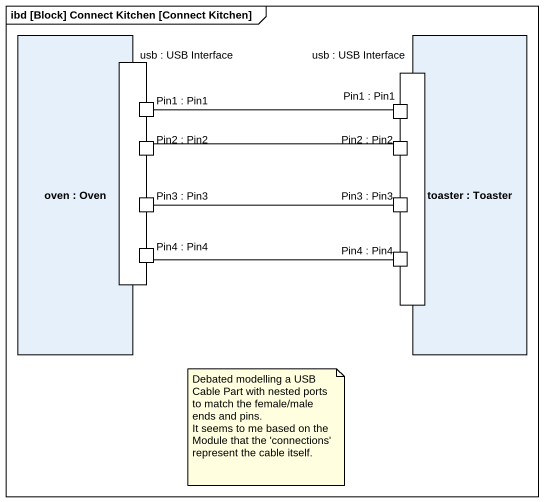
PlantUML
@startuml
mainframe ibd [Block] Connect Kitchen [Connect Kitchen]
rectangle "oven : Oven" as oven {
  port "usb : USB Interface" as usb_USB_Interface
}
rectangle "toaster : Toaster" as toaster {
  port "usb : USB Interface" as usb_USB_Interface_2
}
rectangle "Pin1 : Pin1" as Pin1_Pin1
rectangle "Pin1 : Pin1" as Pin1_Pin1_2
rectangle "Pin2 : Pin2" as Pin2_Pin2
rectangle "Pin2 : Pin2" as Pin2_Pin2_2
rectangle "Pin3 : Pin3" as Pin3_Pin3
rectangle "Pin3 : Pin3" as Pin3_Pin3_2
rectangle "Pin4 : Pin4" as Pin4_Pin4
rectangle "Pin4 : Pin4" as Pin4_Pin4_2
Pin1_Pin1 -right- Pin1_Pin1_2
Pin2_Pin2 -right- Pin2_Pin2_2
Pin3_Pin3 -right- Pin3_Pin3_2
Pin4_Pin4 -right- Pin4_Pin4_2
note as N1
  Debated modelling a USB Cable Part with nested ports to match the female/male ends and pins.
  It seems to me based on the Module that the 'connections' represent the cable itself.
end note
@enduml
